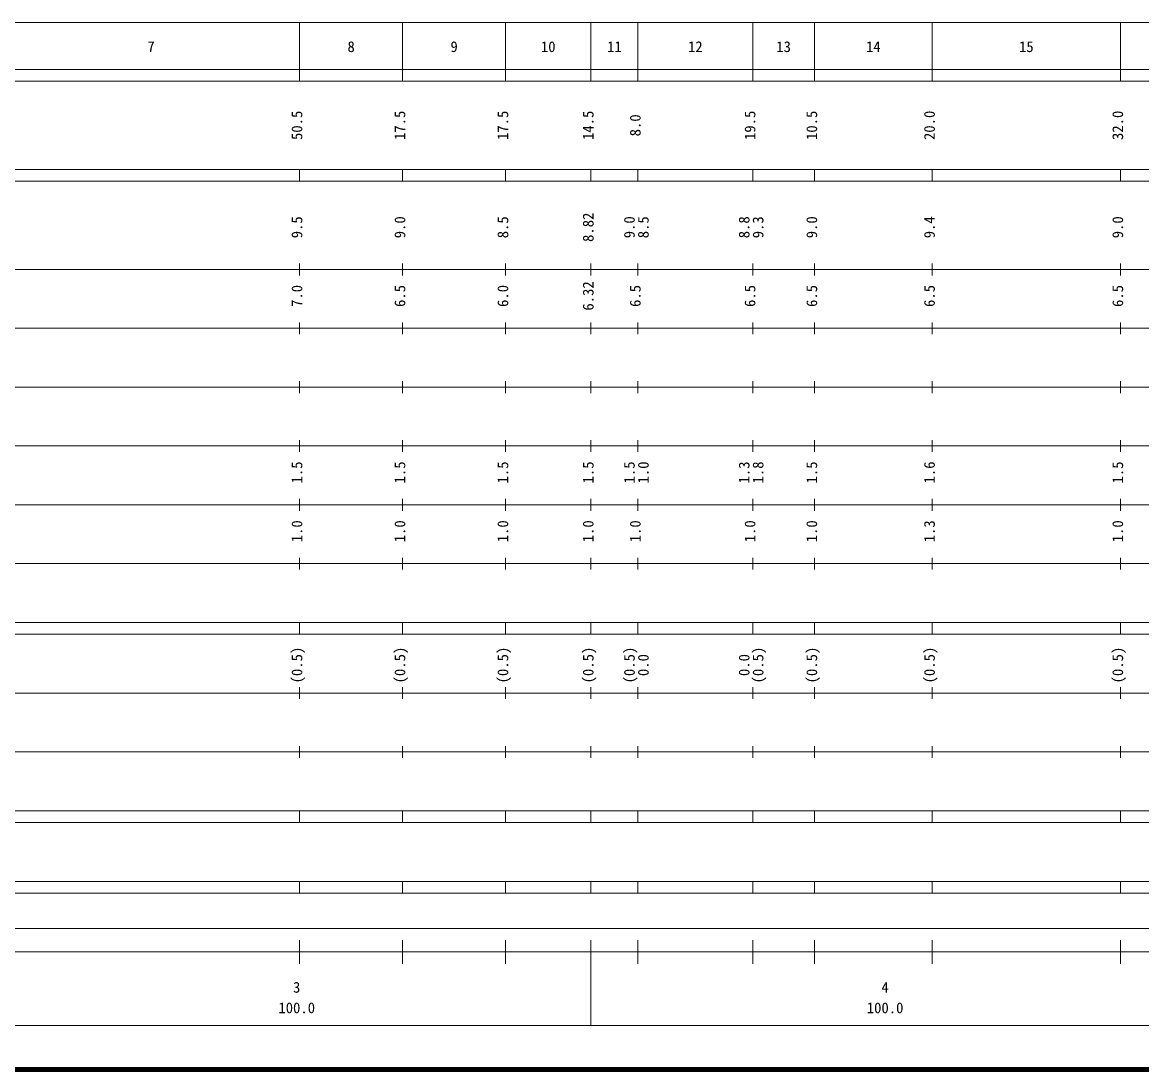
# Model space of a CAD drawing. Units: millimetres on the paper, enlarged 1000 times. Extents: x 40000 to 680000, y 20000 to 380000.
# Drawn here: x 271379 to 461596, y 20000 to 198000 of the extents above; entities that cross this region are included whole.
import ezdxf
from ezdxf.enums import TextEntityAlignment as Align

# ---------------------------------------------------------------- set-up
doc = ezdxf.new("R2010")
doc.units = ezdxf.units.MM
doc.header["$LTSCALE"] = 1000
doc.layers.add('M-TTL', color=2, linetype='Continuous', lineweight=140)
doc.layers.add('M-TTL-BAND', color=7, linetype='Continuous', lineweight=13)
doc.styles.add('ＭＳ ゴシック', font='')
doc.styles.get('ＭＳ ゴシック').set_extended_font_data('MS Gothic')

msp = doc.modelspace()

# ---------------------------------------------------------------- linework, layer by layer
at = {"layer": 'M-TTL'}
msp.add_line((40000, 20000), (680000, 20000), dxfattribs=at)
at = {"layer": 'M-TTL-BAND'}
for p, q in [((68000, 198000), (579000, 198000)), ((318500, 188000), (318500, 198000)), ((336000, 188000), (336000, 198000)), ((353500, 188000), (353500, 198000)), ((368000, 188000), (368000, 198000)), ((376000, 188000), (376000, 198000)), ((395500, 188000), (395500, 198000)), ((406000, 188000), (406000, 198000)), ((426000, 188000), (426000, 198000)), ((458000, 188000), (458000, 198000)), ((40000, 190000), (579000, 190000)), ((40000, 188000), (579000, 188000)), ((40000, 173000), (579000, 173000)), ((318500, 171000), (318500, 173000)), ((336000, 171000), (336000, 173000)), ((353500, 171000), (353500, 173000)), ((368000, 171000), (368000, 173000)), ((376000, 171000), (376000, 173000)), ((395500, 171000), (395500, 173000)), ((406000, 171000), (406000, 173000)), ((426000, 171000), (426000, 173000)), ((458000, 171000), (458000, 173000)), ((40000, 171000), (579000, 171000)), ((40000, 156000), (579000, 156000)), ((318500, 155000), (318500, 157000)), ((336000, 155000), (336000, 157000)), ((353500, 155000), (353500, 157000)), ((368000, 155000), (368000, 157000)), ((376000, 155000), (376000, 157000)), ((395500, 155000), (395500, 157000)), ((406000, 155000), (406000, 157000)), ((426000, 155000), (426000, 157000)), ((458000, 155000), (458000, 157000)), ((318500, 145000), (318500, 147000)), ((336000, 145000), (336000, 147000)), ((353500, 145000), (353500, 147000)), ((368000, 145000), (368000, 147000)), ((376000, 145000), (376000, 147000)), ((395500, 145000), (395500, 147000)), ((406000, 145000), (406000, 147000)), ((426000, 145000), (426000, 147000)), ((458000, 145000), (458000, 147000)), ((46000, 146000), (579000, 146000)), ((318500, 135000), (318500, 137000)), ((336000, 135000), (336000, 137000)), ((353500, 135000), (353500, 137000)), ((368000, 135000), (368000, 137000)), ((376000, 135000), (376000, 137000)), ((395500, 135000), (395500, 137000)), ((406000, 135000), (406000, 137000)), ((426000, 135000), (426000, 137000)), ((458000, 135000), (458000, 137000)), ((52000, 136000), (579000, 136000)), ((46000, 126000), (579000, 126000)), ((318500, 125000), (318500, 127000)), ((336000, 125000), (336000, 127000)), ((353500, 125000), (353500, 127000)), ((368000, 125000), (368000, 127000)), ((376000, 125000), (376000, 127000)), ((395500, 125000), (395500, 127000)), ((406000, 125000), (406000, 127000)), ((426000, 125000), (426000, 127000)), ((458000, 125000), (458000, 127000)), ((318500, 115000), (318500, 117000)), ((336000, 115000), (336000, 117000)), ((353500, 115000), (353500, 117000)), ((368000, 115000), (368000, 117000)), ((376000, 115000), (376000, 117000)), ((395500, 115000), (395500, 117000)), ((406000, 115000), (406000, 117000)), ((426000, 115000), (426000, 117000)), ((458000, 115000), (458000, 117000)), ((52000, 116000), (579000, 116000)), ((318500, 105000), (318500, 107000)), ((336000, 105000), (336000, 107000)), ((353500, 105000), (353500, 107000)), ((368000, 105000), (368000, 107000)), ((376000, 105000), (376000, 107000)), ((395500, 105000), (395500, 107000)), ((406000, 105000), (406000, 107000)), ((426000, 105000), (426000, 107000)), ((458000, 105000), (458000, 107000)), ((46000, 106000), (579000, 106000)), ((40000, 96000), (579000, 96000)), ((318500, 94000), (318500, 96000)), ((336000, 94000), (336000, 96000)), ((353500, 94000), (353500, 96000)), ((368000, 94000), (368000, 96000)), ((376000, 94000), (376000, 96000)), ((395500, 94000), (395500, 96000)), ((406000, 94000), (406000, 96000)), ((426000, 94000), (426000, 96000)), ((458000, 94000), (458000, 96000)), ((40000, 94000), (579000, 94000)), ((49000, 84000), (579000, 84000)), ((318500, 83000), (318500, 85000)), ((336000, 83000), (336000, 85000)), ((353500, 83000), (353500, 85000)), ((368000, 83000), (368000, 85000)), ((376000, 83000), (376000, 85000)), ((395500, 83000), (395500, 85000)), ((406000, 83000), (406000, 85000)), ((426000, 83000), (426000, 85000)), ((458000, 83000), (458000, 85000)), ((318500, 73000), (318500, 75000)), ((336000, 73000), (336000, 75000)), ((353500, 73000), (353500, 75000)), ((368000, 73000), (368000, 75000)), ((376000, 73000), (376000, 75000)), ((395500, 73000), (395500, 75000)), ((406000, 73000), (406000, 75000)), ((426000, 73000), (426000, 75000)), ((458000, 73000), (458000, 75000)), ((40000, 74000), (579000, 74000)), ((40000, 64000), (579000, 64000)), ((318500, 62000), (318500, 64000)), ((336000, 62000), (336000, 64000)), ((353500, 62000), (353500, 64000)), ((368000, 62000), (368000, 64000)), ((376000, 62000), (376000, 64000)), ((395500, 62000), (395500, 64000)), ((406000, 62000), (406000, 64000)), ((426000, 62000), (426000, 64000)), ((458000, 62000), (458000, 64000)), ((40000, 62000), (579000, 62000)), ((40000, 52000), (579000, 52000)), ((318500, 50000), (318500, 52000)), ((336000, 50000), (336000, 52000)), ((353500, 50000), (353500, 52000)), ((368000, 50000), (368000, 52000)), ((376000, 50000), (376000, 52000)), ((395500, 50000), (395500, 52000)), ((406000, 50000), (406000, 52000)), ((426000, 50000), (426000, 52000)), ((458000, 50000), (458000, 52000)), ((40000, 50000), (579000, 50000)), ((71000, 44000), (565000, 44000)), ((318500, 38000), (318500, 42000)), ((336000, 38000), (336000, 42000)), ((353500, 38000), (353500, 42000)), ((368000, 27500), (368000, 42000)), ((376000, 38000), (376000, 42000)), ((395500, 38000), (395500, 42000)), ((406000, 38000), (406000, 42000)), ((426000, 38000), (426000, 42000)), ((458000, 38000), (458000, 42000)), ((40000, 40000), (579000, 40000)), ((68000, 27500), (579000, 27500))]:
    msp.add_line(p, q, dxfattribs=at)

# ---------------------------------------------------------------- texts
at = {"layer": 'M-TTL-BAND', "style": 'ＭＳ ゴシック'}
for s, p in [('7', (293250, 192405)), ('8', (327250, 192405)), ('9', (344750, 192405)), ('10', (360750, 192405)), ('11', (372000, 192405)), ('12', (385750, 192405)), ('13', (400750, 192405)), ('14', (416000, 192405)), ('15', (442000, 192405)), ('3', (318000, 32523)), ('4', (418000, 32523)), ('100.0', (318000, 29033)), ('100.0', (418000, 29033))]:
    msp.add_text(s, height=1833, dxfattribs=at).set_placement(p, align=Align.BOTTOM_CENTER)
for s, p in [('50.5', (319500, 180500)), ('17.5', (337000, 180500)), ('17.5', (354500, 180500)), ('14.5', (369000, 180500)), ('19.5', (396500, 180500)), ('10.5', (407000, 180500)), ('20.0', (427000, 180500)), ('32.0', (459000, 180500)), ('8.0', (377000, 180500)), ('8.82', (369000, 163174)), ('9.5', (319500, 163174)), ('9.0', (337000, 163174)), ('8.5', (354500, 163174)), ('9.0', (376000, 163174)), ('8.5', (378370, 163174)), ('8.8', (395500, 163174)), ('9.3', (397870, 163174)), ('9.0', (407000, 163174)), ('9.4', (427000, 163174)), ('9.0', (459000, 163174)), ('7.0', (319500, 151500)), ('6.5', (337000, 151500)), ('6.0', (354500, 151500)), ('6.32', (369000, 151500)), ('6.5', (377000, 151500)), ('6.5', (396500, 151500)), ('6.5', (407000, 151500)), ('6.5', (427000, 151500)), ('6.5', (459000, 151500)), ('1.5', (319500, 121500)), ('1.5', (337000, 121500)), ('1.5', (354500, 121500)), ('1.5', (369000, 121500)), ('1.5', (376000, 121500)), ('1.0', (378370, 121500)), ('1.3', (395500, 121500)), ('1.8', (397870, 121500)), ('1.5', (407000, 121500)), ('1.6', (427000, 121500)), ('1.5', (459000, 121500)), ('1.0', (319500, 111500)), ('1.0', (337000, 111500)), ('1.0', (354500, 111500)), ('1.0', (369000, 111500)), ('1.0', (377000, 111500)), ('1.0', (396500, 111500)), ('1.0', (407000, 111500)), ('1.3', (427000, 111500)), ('1.0', (459000, 111500)), ('(0.5)', (319500, 88764)), ('(0.5)', (337000, 88764)), ('(0.5)', (354500, 88764)), ('(0.5)', (369000, 88764)), ('(0.5)', (376000, 88764)), ('(0.5)', (397870, 88764)), ('(0.5)', (407000, 88764)), ('(0.5)', (427000, 88764)), ('(0.5)', (459000, 88764)), ('0.0', (378370, 88764)), ('0.0', (395500, 88764))]:
    msp.add_text(s, height=1833, rotation=90, dxfattribs=at).set_placement(p, align=Align.BOTTOM_CENTER)

doc.saveas('drawing.dxf')
